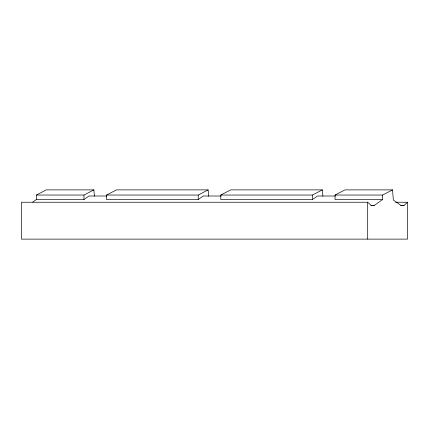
<?xml version="1.0" encoding="UTF-8"?>
<svg xmlns="http://www.w3.org/2000/svg" width="429" height="429" viewBox="0 0 429 429"><rect width="100%" height="100%" fill="white"/><g stroke="black" fill="none" stroke-linecap="round" stroke-linejoin="round"><path stroke-width="0.64" d="M32.679 202.15L36.363 199.555L36.406 195.039L46.311 189.881L93.887 189.881L94.391 196.241M36.363 199.555L83.939 199.555L83.982 195.039L93.887 189.881M208.639 196.241L208.135 189.881L116.474 189.881L106.569 195.039L106.526 199.555L198.187 199.555L203.207 196.01L221.144 196.01M198.187 199.555L198.23 195.039L208.135 189.881M322.887 196.241L322.383 189.881L230.722 189.881L220.817 195.039L220.774 199.555L312.435 199.555L317.455 196.01L335.392 196.01M312.435 199.555L312.478 195.039L322.383 189.881M392.546 189.881L344.97 189.881L335.065 195.039L335.022 199.555L382.598 199.555L382.641 195.039L392.546 189.881L393.355 200.059L401.051 205.491L404.091 205.368L407.55 202.241L407.55 239.119L21.45 239.119L21.45 202.241L367.691 202.241L371.149 205.368L374.19 205.491L382.598 199.555M83.939 199.555L88.959 196.01L106.896 196.01M36.406 195.039L83.982 195.039M106.569 195.039L198.23 195.039M220.817 195.039L312.478 195.039M335.065 195.039L382.641 195.039M395.495 202.241L407.55 202.241M400.74 205.368L404.091 205.368M370.838 205.491L374.19 205.491M367.691 202.241L367.691 239.119"/></g></svg>
